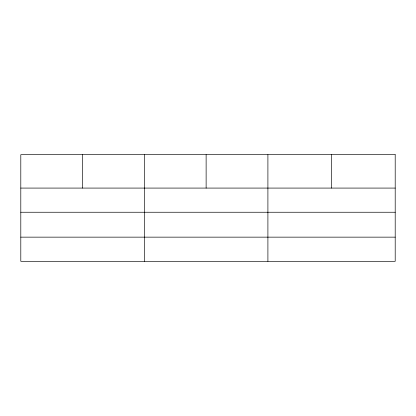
<?xml version="1.0" encoding="UTF-8"?>
<svg xmlns="http://www.w3.org/2000/svg" width="416" height="416" viewBox="0 0 416 416"><rect width="100%" height="100%" fill="white"/><g stroke="black" fill="none" stroke-linecap="round" stroke-linejoin="round"><path stroke-width="0.62" d="M20.8 188.079L395.2 188.079M20.8 212.248L395.2 212.248M20.8 237.146L395.2 237.146M331.552 154.69L331.552 188.079M267.904 154.69L267.904 261.31M206.128 154.69L206.128 188.079M144.352 154.69L144.352 261.31M82.576 154.69L82.576 188.079M395.2 154.69L20.8 154.69L20.8 261.31L395.2 261.31L395.2 154.69"/></g></svg>
